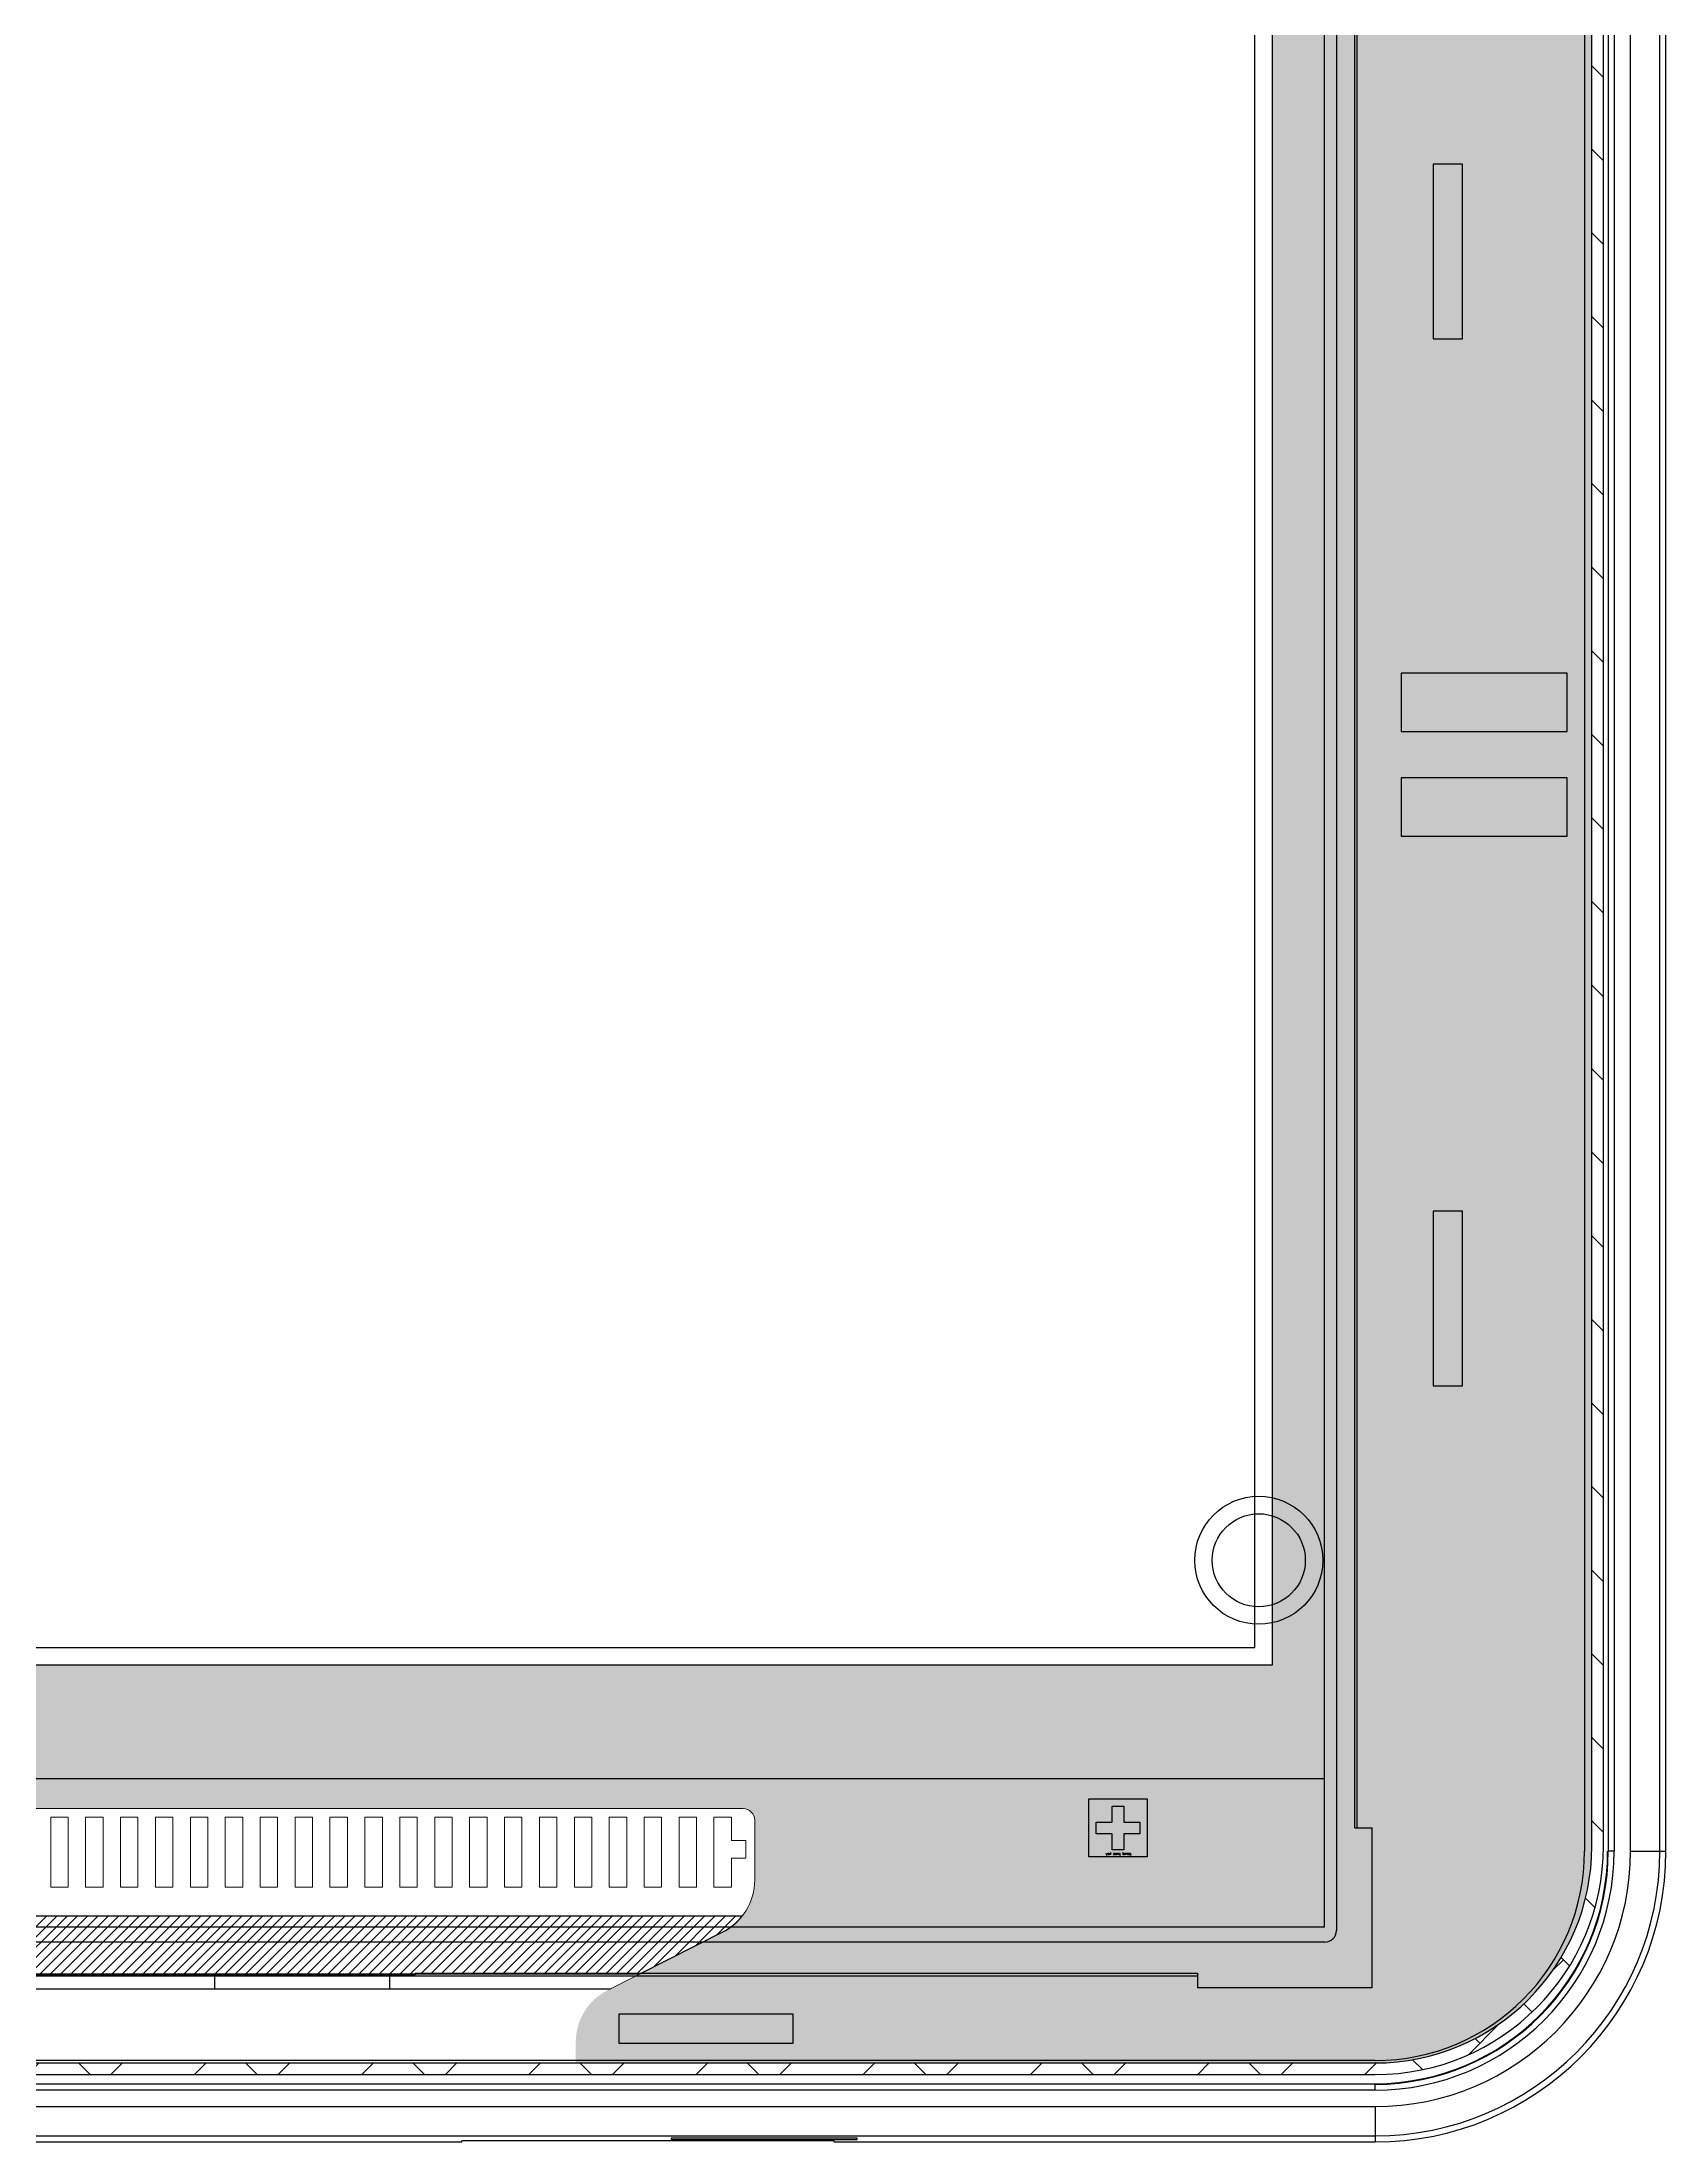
# Model space of a CAD drawing. Header units: millimetres. Extents: x 0 to 709, y 0 to 297.
# Drawn here: x 681.23 to 709.14, y 75.65 to 111.75 of the extents above; entities that cross this region are included whole.
import ezdxf

# ---------------------------------------------------------------- set-up
doc = ezdxf.new("R2010")
doc.units = ezdxf.units.MM
doc.header["$LTSCALE"] = 23.1
doc.layers.get('0').update_dxf_attribs({"linetype": 'CONTINUOUS'})
for name, color, linetype in [('Baseline.drawing', 10, 'CONTINUOUS'), ('CF_line.drawing', 12, 'CONTINUOUS'), ('DIM', 3, 'CONTINUOUS'), ('DS', 44, 'CONTINUOUS'), ('GATE.drawing', 13, 'CONTINUOUS'), ('TFT_line.drawing', 11, 'CONTINUOUS'), ('保护膜', 5, 'CONTINUOUS')]:
    doc.layers.add(name, color=color, linetype=linetype)
doc.layers.add('FPC', color=30, linetype='CONTINUOUS', lineweight=0)
doc.styles.add('W0$254', font='simplex', dxfattribs={"width": 0.75})

# ---------------------------------------------------------------- blocks, each defined once
blk = doc.blocks.new('mark_panel_proc_key')
at = {"linetype": 'Continuous'}
h = blk.add_hatch(color=3, dxfattribs=at)
h.dxf.hatch_style = 1
h.paths.add_polyline_path([(0.125, 0.6), (0.125, 0.4), (0.4, 0.4), (0.4, 0.125), (0.6, 0.125), (0.6, 0.4), (0.875, 0.4), (0.875, 0.6), (0.6, 0.6), (0.6, 0.875), (0.4, 0.875), (0.4, 0.6)])
at = {"layer": 'GATE.drawing'}
blk.add_lwpolyline([(0.875, 0.6), (0.6, 0.6), (0.6, 0.875), (0.4, 0.875), (0.4, 0.6), (0.125, 0.6), (0.125, 0.4), (0.4, 0.4), (0.4, 0.125), (0.6, 0.125), (0.6, 0.4), (0.875, 0.4), (0.875, 0.6)], close=True, dxfattribs=at)
at = {"layer": 'TFT_line.drawing', "color": 0}
blk.add_lwpolyline([(0, 0), (1, 0), (1, 1), (0, 1), (0, 0)], close=True, dxfattribs=at)
at = {"layer": 'TFT_line.drawing', "insert": (0.493, 0.05165), "char_height": 0.05, "width": 0.55953, "attachment_point": 5, "style": 'W0$254'}
blk.add_mtext('panel proc key', dxfattribs=at)
blk = doc.blocks.new('plg_com')
blk.add_blockref('mark_panel_proc_key', (3.05, 1.2))
blk = doc.blocks.new('plg_right')
at = {"xscale": -1}
blk.add_blockref('plg_com', (0, 0.01697), dxfattribs=at)
blk = doc.blocks.new('fasf')
at = {"layer": 'Baseline.drawing', "color": 4}
blk.add_lwpolyline([(4599.856815386327, -522.0123119264283), (4671.712815386327, -522.0123119264283), (4671.712815386327, -451.8363119264283), (4599.856815386327, -451.8363119264283), (4599.856815386327, -522.0123119264283)], close=True, dxfattribs=at)
at = {"layer": 'CF_line.drawing', "color": 4}
blk.add_lwpolyline([(4598.656815386327, -524.2623119264283), (4672.912815386327, -524.2623119264283), (4672.912815386327, -450.6363119264283), (4598.656815386327, -450.6363119264283), (4598.656815386327, -524.2623119264283)], close=True, dxfattribs=at)
at = {"layer": 'TFT_line.drawing', "color": 4}
blk.add_lwpolyline([(4598.656815386327, -526.8123119264284), (4672.912815386327, -526.8123119264284), (4672.912815386327, -450.6363119264283), (4598.656815386327, -450.6363119264283), (4598.656815386327, -526.8123119264284)], close=True, dxfattribs=at)
at = {"color": 4}
blk.add_blockref('plg_right', (4672.912815386328, -526.8292819264284), dxfattribs=at)

msp = doc.modelspace()

# ---------------------------------------------------------------- hatches: boundary and pattern name
at = {"linetype": 'ByBlock'}
h = msp.add_hatch(dxfattribs=at)
h.set_pattern_fill('AR-HBONE', color=256, scale=0.01)
h.set_pattern_definition([(45, (-14223.55447783876, 3305.209328596313), (0, 1.436840979371065), [3.048, -1.016]), (135, (-14222.83605783876, 3305.927748596313), (1.4210854715202e-16, 1.436840979371065), [3.048, -1.016])])
h.paths.add_polyline_path([(708.0682988627996, 156.7335231613227, 0.4142135623730933), (704.1432988627989, 160.6585231613233), (628.1432988627987, 160.6585231613238, 0.4142135623730974), (624.2182988627992, 156.7335231613243), (624.2182988627992, 80.7335231613236, 0.414213562373093), (628.1432988627989, 76.80852316132388), (704.1432988627992, 76.80852316132342, 0.4142135623730969), (708.0682988627996, 80.73352316132383)])
h.paths.add_polyline_path([(707.8682988627988, 80.73352316132387, -0.4142135623730965), (704.1432988627981, 77.00852316132324), (628.1432988627978, 77.0085231613237, -0.4142135623730924), (624.4182988627981, 80.73352316132342), (624.4182988627981, 156.7335231613242, -0.4142135623730975), (628.1432988627979, 160.458523161324), (704.1432988627982, 160.4585231613235, -0.4142135623730933), (707.8682988627988, 156.7335231613229)], flags=16)
h.paths.add_polyline_path([(702.3752988627984, 83.84965298142407), (629.9192988627965, 83.84965298142407), (629.9192988627965, 154.6256529814239), (702.3752988627984, 154.6256529814239)], flags=0)
h.paths.add_polyline_path([(693.4792120909915, 81.18152316132472), (693.4792120909933, 80.15443358307289, -0.2826664897862923), (692.9310976061968, 79.26235764395531), (691.5051690484706, 78.5400464227958), (679.1000417227297, 78.5400464227958), (677.75778400176, 79.25755947411187, -0.1070112936570022), (677.4352297476398, 79.53152316132474, -0.1648351467981754), (677.2292120909914, 80.13946397953488), (677.2292120909915, 81.1815231613244, -0.4142135623730638), (677.4292120909922, 81.3815231613251), (693.2792120909908, 81.3815231613251, -0.4142135623725836)], flags=0)
h.paths.add_polyline_path([(693.07921209099, 81.23152316132456), (693.07921209099, 80.83152316132492), (693.32921209099, 80.83152316132492), (693.32921209099, 80.53152316132474), (693.07921209099, 80.53152316132474), (693.07921209099, 80.03152316132474), (692.7792120909908, 80.03152316132474), (692.7792120909908, 81.23152316132456)], flags=0)
h.paths.add_polyline_path([(692.4792120909915, 81.23152316132456), (692.4792120909915, 80.03152316132474), (692.1792120909922, 80.03152316132474), (692.1792120909922, 81.23152316132456)], flags=0)
h.paths.add_polyline_path([(691.879212090993, 81.23152316132456), (691.879212090993, 80.03152316132474), (691.57921209099, 80.03152316132474), (691.57921209099, 81.23152316132456)], flags=0)
h.paths.add_polyline_path([(691.2792120909908, 81.23152316132456), (691.2792120909908, 80.03152316132474), (690.9792120909915, 80.03152316132474), (690.9792120909915, 81.23152316132456)], flags=0)
h.paths.add_polyline_path([(690.6792120909922, 81.23152316132456), (690.6792120909922, 80.03152316132474), (690.379212090993, 80.03152316132474), (690.379212090993, 81.23152316132456)], flags=0)
h.paths.add_polyline_path([(690.0792120909937, 81.23152316132456), (690.0792120909937, 80.03152316132474), (689.7792120909908, 80.03152316132474), (689.7792120909908, 81.23152316132456)], flags=0)
h.paths.add_polyline_path([(689.4792120909915, 81.23152316132456), (689.4792120909915, 80.03152316132474), (689.1792120909922, 80.03152316132474), (689.1792120909922, 81.23152316132456)], flags=0)
h.paths.add_polyline_path([(688.879212090993, 81.23152316132456), (688.879212090993, 80.03152316132474), (688.57921209099, 80.03152316132474), (688.57921209099, 81.23152316132456)], flags=0)
h.paths.add_polyline_path([(688.2792120909908, 81.23152316132456), (688.2792120909908, 80.03152316132474), (687.9792120909915, 80.03152316132474), (687.9792120909915, 81.23152316132456)], flags=0)
h.paths.add_polyline_path([(687.6792120909922, 81.23152316132456), (687.6792120909922, 80.03152316132474), (687.379212090993, 80.03152316132474), (687.379212090993, 81.23152316132456)], flags=0)
h.paths.add_polyline_path([(687.0792120909937, 81.23152316132456), (687.0792120909937, 80.03152316132474), (686.7792120909908, 80.03152316132474), (686.7792120909908, 81.23152316132456)], flags=0)
h.paths.add_polyline_path([(686.4792120909915, 81.23152316132456), (686.4792120909915, 80.03152316132474), (686.1792120909922, 80.03152316132474), (686.1792120909922, 81.23152316132456)], flags=0)
h.paths.add_polyline_path([(685.879212090993, 81.23152316132456), (685.879212090993, 80.03152316132474), (685.57921209099, 80.03152316132474), (685.57921209099, 81.23152316132456)], flags=0)
h.paths.add_polyline_path([(685.2792120909908, 81.23152316132456), (685.2792120909908, 80.03152316132474), (684.9792120909915, 80.03152316132474), (684.9792120909915, 81.23152316132456)], flags=0)
h.paths.add_polyline_path([(684.6792120909922, 81.23152316132456), (684.6792120909922, 80.03152316132474), (684.379212090993, 80.03152316132474), (684.379212090993, 81.23152316132456)], flags=0)
h.paths.add_polyline_path([(684.0792120909937, 81.23152316132456), (684.0792120909937, 80.03152316132474), (683.7792120909908, 80.03152316132474), (683.7792120909908, 81.23152316132456)], flags=0)
h.paths.add_polyline_path([(683.4792120909915, 81.23152316132456), (683.4792120909915, 80.03152316132474), (683.1792120909922, 80.03152316132474), (683.1792120909922, 81.23152316132456)], flags=0)
h.paths.add_polyline_path([(682.879212090993, 81.23152316132456), (682.879212090993, 80.03152316132474), (682.57921209099, 80.03152316132474), (682.57921209099, 81.23152316132456)], flags=0)
h.paths.add_polyline_path([(682.2792120909908, 81.23152316132456), (682.2792120909908, 80.03152316132474), (681.9792120909915, 80.03152316132474), (681.9792120909915, 81.23152316132456)], flags=0)
h.paths.add_polyline_path([(681.6792120909922, 81.23152316132456), (681.6792120909922, 80.03152316132474), (681.379212090993, 80.03152316132474), (681.379212090993, 81.23152316132456)], flags=0)
h.paths.add_polyline_path([(681.0792120909937, 81.23152316132456), (681.0792120909937, 80.03152316132474), (680.7792120909908, 80.03152316132474), (680.7792120909908, 81.23152316132456)], flags=0)
h.paths.add_polyline_path([(680.4792120909915, 81.23152316132456), (680.4792120909915, 80.03152316132474), (680.1792120909922, 80.03152316132474), (680.1792120909922, 81.23152316132456)], flags=0)
h.paths.add_polyline_path([(679.879212090993, 81.23152316132456), (679.879212090993, 80.03152316132474), (679.57921209099, 80.03152316132474), (679.57921209099, 81.23152316132456)], flags=0)
h.paths.add_polyline_path([(679.2792120909908, 81.23152316132456), (679.2792120909908, 80.03152316132474), (678.9792120909915, 80.03152316132474), (678.9792120909915, 81.23152316132456)], flags=0)
h.paths.add_polyline_path([(678.6792120909922, 81.23152316132456), (678.6792120909922, 80.03152316132474), (678.3792120909893, 80.03152316132474), (678.3792120909893, 81.23152316132456)], flags=0)
h.paths.add_polyline_path([(678.0792120909937, 81.23152316132456), (678.0792120909937, 80.03152316132474), (677.7792120909908, 80.03152316132474), (677.7792120909908, 80.53152316132474), (677.5292120909908, 80.53152316132474), (677.5292120909908, 80.83152316132492), (677.7792120909908, 80.83152316132492), (677.7792120909908, 81.23152316132456)], flags=0)
h = msp.add_hatch(dxfattribs=at)
h.set_pattern_fill('ANGLE', color=8, scale=0.1)
h.set_pattern_definition([(0, (0, 0), (0, 0.6985000000000001), [0.508, -0.1905]), (90, (0, 0), (-0.6985000000000001, 4.277078946022132e-17), [0.508, -0.1905])])
edge = h.paths.add_edge_path()
edge.add_arc((704.1432988627967, 156.7335231613222), 3.725000000002183, 6.994658778666809e-12, 89.99999999997203)
edge.add_line((704.1432988627985, 160.4585231613235), (628.1432988627985, 160.458523161324))
edge.add_arc((628.1432988627985, 156.7335231613241), 3.724999999999909, 90, 180)
edge.add_line((624.4182988627981, 156.7335231613241), (624.4182988627981, 80.7335231613236))
edge.add_arc((628.1432988627985, 80.73352316132406), 3.725000000000364, 180.000000000007, 270)
edge.add_line((628.1432988627985, 77.0085231613237), (680.4042120909908, 77.00852316132324))
edge.add_line((680.4042120909908, 77.00852316132324), (680.4042120909944, 77.24354045363253))
edge.add_arc((679.4042120909944, 77.24354045363026), 1, 1.302755197527456e-10, 61.87296310880076)
edge.add_line((679.8756401802275, 78.12544495905178), (677.7577840017602, 79.25755947411227))
edge.add_arc((678.2292120909933, 80.13946397953515), 1.000000000001567, 217.4407591831748, 241.8729631088376, ccw=False)
edge.add_arc((678.2292120909915, 80.13946397953515), 1.000000000000277, 180.0000000000261, 217.4407591832382, ccw=False)
edge.add_line((677.2292120909915, 80.1394639795347), (677.2292120909915, 81.18152316132438))
edge.add_arc((677.4292120909922, 81.18152316132438), 0.2000000000007276, 90, 180, ccw=False)
edge.add_line((677.4292120909922, 81.3815231613251), (693.2792120909908, 81.3815231613251))
edge.add_arc((693.2792120909908, 81.18152316132438), 0.2000000000007276, 1.3028511602897197e-10, 90, ccw=False)
edge.add_line((693.4792120909915, 81.18152316132483), (693.4792120909933, 80.15443358307294))
edge.add_arc((692.4792120909951, 80.15443358307022), 0.999999999998181, -63.135278851498924, 1.5631940186722204e-10, ccw=False)
edge.add_line((692.931097606197, 79.26235764395534), (691.5051690484706, 78.5400464227958))
edge.add_line((691.5051690484706, 78.5400464227958), (690.9523265757944, 78.26000131156962))
edge.add_arc((691.4042120909999, 77.36792537245339), 1.000000000001332, 116.8647211486517, 179.9999999999479)
edge.add_line((690.404212090998, 77.3679253724543), (690.404212090998, 77.00852316132324))
edge.add_line((690.404212090998, 77.00852316132324), (704.1432988627985, 77.00852316132324))
edge.add_arc((704.1432988627967, 80.73352316132497), 3.725000000001728, 270.000000000028, 359.999999999986)
edge.add_line((707.8682988627988, 80.73352316132406), (707.8682988627988, 156.7335231613227))
h.paths.add_polyline_path([(702.3752988627984, 83.84965298142407), (629.9192988627965, 83.84965298142407), (629.9192988627965, 154.6256529814239), (702.3752988627984, 154.6256529814239)], flags=16)
at = {"layer": 'DS'}
h = msp.add_hatch(dxfattribs=at)
h.set_pattern_fill('ANSI31', color=30, style=0)
h.set_pattern_definition([(45.00000000000001, (-3299.995264449213, 653.9429346796303), (-0.08838834764831843, 0.08838834764831845), [])])
edge = h.paths.add_edge_path()
edge.add_line((693.2615052626861, 79.53152316132474), (677.4352297476398, 79.53152316132474))
edge.add_arc((678.2292120909923, 80.13946397953282), 0.9999999999994921, 217.4407591831044, 241.8729631087222)
edge.add_line((677.7577840017584, 79.25755947411272), (679.1000417227297, 78.5400464227958))
edge.add_line((679.1000417227297, 78.5400464227958), (691.5051690484706, 78.5400464227958))
edge.add_line((691.5051690484706, 78.5400464227958), (692.9310976061934, 79.26235764395534))
edge.add_arc((692.4792120909924, 80.15443358307317), 1.000000000000697, 296.8647211483781, 321.4710182162655)

# ---------------------------------------------------------------- linework, layer by layer
at = {"color": 7, "linetype": 'Continuous'}
for p, q in [((707.7432988627985, 156.6502250214236), (707.7432988627985, 80.65022502142355)), ((708.1515970026985, 156.6502250214236), (708.1515970026985, 80.65022502142355)), ((708.2515931949985, 156.6502250214236), (708.2515931949985, 80.65022502142355)), ((708.5337766719985, 80.65022502142355), (708.5337766719985, 156.6502250214236)), ((709.0381399396985, 80.65022502142355), (709.0381399396985, 156.6502250214236)), ((709.1432988627985, 80.65022502142355), (709.1432988627985, 156.6502250214236)), ((703.7932988627985, 81.05022502142356), (703.7932988627985, 152.9502250214236)), ((703.8378092782984, 81.05022502142356), (703.8378092782984, 152.9502250214236)), ((705.6432988627985, 109.6502250214236), (705.1432988627985, 109.6502250214236)), ((705.1432988627985, 109.6502250214236), (705.1432988627985, 106.6502250214236)), ((705.6432988627985, 106.6502250214236), (705.6432988627985, 109.6502250214236)), ((705.1432988627985, 106.6502250214236), (705.6432988627985, 106.6502250214236)), ((707.4432988627984, 100.9002250214236), (704.5932988627985, 100.9002250214236)), ((704.5932988627985, 100.9002250214236), (704.5932988627985, 99.90022502142355)), ((707.4432988627984, 99.90022502142355), (707.4432988627984, 100.9002250214236)), ((704.5932988627985, 99.90022502142355), (707.4432988627984, 99.90022502142355)), ((707.4432988627984, 99.10022502142355), (704.5932988627985, 99.10022502142355)), ((704.5932988627985, 99.10022502142355), (704.5932988627985, 98.10022502142355)), ((707.4432988627984, 98.10022502142355), (707.4432988627984, 99.10022502142355)), ((704.5932988627985, 98.10022502142355), (707.4432988627984, 98.10022502142355)), ((705.6432988627985, 91.65022502142355), (705.1432988627985, 91.65022502142355)), ((705.1432988627985, 91.65022502142355), (705.1432988627985, 88.65022502142355)), ((705.6432988627985, 88.65022502142355), (705.6432988627985, 91.65022502142355)), ((705.1432988627985, 88.65022502142355), (705.6432988627985, 88.65022502142355)), ((703.7932988627985, 81.05022502142356), (704.0932988627985, 81.05022502142356)), ((704.0932988627985, 78.30022502142356), (704.0932988627985, 81.05022502142356)), ((708.2515931949985, 80.65022502142355), (708.1515970026985, 80.65022503332357)), ((708.5337766719985, 80.65022502142355), (709.1432988627985, 80.65022502142355)), ((631.1932988627984, 78.50574507152356), (701.0932988627985, 78.50574507152356)), ((687.6432988627985, 78.52581839612355), (679.4432988627984, 78.52581839612355)), ((687.6432988627985, 78.55025548702355), (701.0932988627985, 78.55025548702355)), ((687.6432988627985, 78.55025548702355), (687.6432988627985, 78.52581839612355)), ((701.0932988627985, 78.55025548702355), (701.0932988627985, 78.30022502142356)), ((704.0932988627985, 78.30022502142356), (701.0932988627985, 78.30022502142356)), ((694.1432988627985, 77.85022502142355), (691.1432988627985, 77.85022502142355)), ((691.1432988627985, 77.85022502142355), (691.1432988627985, 77.35022502142355)), ((694.1432988627985, 77.35022502142355), (694.1432988627985, 77.85022502142355)), ((691.1432988627985, 77.35022502142355), (694.1432988627985, 77.35022502142355)), ((704.1432988627985, 77.05022502142356), (628.1432988627985, 77.05022502142356)), ((704.1432988627985, 76.54193068922356), (628.1432988627985, 76.54193068922356)), ((704.1432988627985, 76.54193068922356), (704.1432988627985, 76.64192688152356)), ((628.1432988627985, 76.25974721222356), (704.1432988627985, 76.25974721222356)), ((704.1432988627985, 76.25974721222356), (704.1432988627985, 75.65022502142355)), ((628.1432988627985, 75.75538394442356), (704.1432988627985, 75.75538394442356)), ((643.8432988627985, 75.65022502142355), (688.4432988627984, 75.65022502142355)), ((694.8432988627985, 75.66855144382355), (688.4432988627984, 75.66855144382355)), ((688.4432988627984, 75.65022502142355), (688.4432988627984, 75.66855144382355)), ((695.2432988627985, 75.71873093362356), (692.0432988627985, 75.71873093362356)), ((692.0432988627985, 75.71873093362356), (692.0432988627985, 75.69080495662357)), ((692.0432988627985, 75.69080495662357), (695.2432988627985, 75.69080495662357)), ((694.8432988627985, 75.65022502142355), (694.8432988627985, 75.66855144382355)), ((694.8432988627985, 75.65022502142355), (704.1432988627985, 75.65022502142355)), ((695.2432988627985, 75.69080495662357), (695.2432988627985, 75.71873093362356))]:
    msp.add_line(p, q, dxfattribs=at)
at = {"color": 0}
for p, q in [((703.4772988627992, 155.425652981425), (703.4772988627992, 79.28565298142559)), ((703.2772988627985, 79.08565298142486), (629.0172988627983, 79.08565298142486))]:
    msp.add_line(p, q, dxfattribs=at)
at = {"color": 30}
msp.add_line((655.18516659914, 78.28565298142486), (691.002966033591, 78.28565298142486), dxfattribs=at)
at = {"color": 5, "linetype": 'Continuous'}
msp.add_line((704.1432988627985, 76.64192688152356), (628.1432988627985, 76.64192688152356), dxfattribs=at)
msp.add_lwpolyline([(624.2182988627992, 80.73352316132406, 0.414213562373095), (628.1432988627985, 76.80852316132388), (704.1432988627985, 76.80852316132342, 0.414213562373095), (708.0682988627996, 80.73352316132315), (708.0682988627996, 156.7335231613231, 0.414213562373095), (704.1432988627985, 160.6585231613233), (628.1432988627985, 160.6585231613238, 0.414213562373095), (624.2182988627992, 156.7335231613241)], format="xyb", close=True, dxfattribs=at)
at = {"color": 8, "linetype": 'Continuous'}
msp.add_lwpolyline([(629.9192988627965, 154.6256529814239), (702.3752988627984, 154.6256529814239), (702.3752988627984, 83.84965298142407), (629.9192988627965, 83.84965298142407)], close=True, dxfattribs=at)
at = {"color": 7, "linetype": 'Continuous'}
for radius in [1.1, 0.8]:
    msp.add_circle((702.1432988627985, 85.65022502142355), radius, dxfattribs=at)
for radius in [5, 4.894841077, 4.3904778092, 4.1082943322, 4.0082981399, 3.9973819397, 3.6]:
    msp.add_arc((704.1432988627985, 80.65022502142355), radius, 270, 0, dxfattribs=at)
at = {"color": 0}
msp.add_arc((703.2772988627985, 79.28565298142559), 0.200000000000273, 269.9999999998957, 359.9999999997916, dxfattribs=at)
at = {"layer": 'DS', "color": 30}
msp.add_lwpolyline([(693.2615052626861, 79.53152316132474), (677.4352297476398, 79.53152316132474, 0.1070112936565448), (677.7577840017584, 79.25755947411272), (679.1000417227297, 78.5400464227958), (691.5051690484706, 78.5400464227958), (692.9310976061934, 79.26235764395534, 0.1077796796780884)], format="xyb", close=True, dxfattribs=at)
msp.add_lwpolyline([(684.20161363429, 78.28565298142486), (684.20161363429, 78.5400464227958), (687.20161363429, 78.5400464227958), (687.20161363429, 78.28565298142486)], dxfattribs=at)
at = {"layer": 'FPC', "color": 30, "linetype": 'Continuous'}
for p, q in [((677.4292120909922, 81.3815231613251), (693.2792120909908, 81.3815231613251)), ((693.4792120909915, 81.18152316132438), (693.4792120909933, 80.15443358307203)), ((692.9310976061952, 79.26235764395534), (691.002966033591, 78.28565298142486))]:
    msp.add_line(p, q, dxfattribs=at)
at = {"layer": 'FPC', "color": 30}
for points in [[(681.6792120909922, 81.23152316132456), (681.6792120909922, 80.03152316132474), (681.379212090993, 80.03152316132474), (681.379212090993, 81.23152316132456)], [(682.2792120909908, 81.23152316132456), (682.2792120909908, 80.03152316132474), (681.9792120909915, 80.03152316132474), (681.9792120909915, 81.23152316132456)], [(682.879212090993, 81.23152316132456), (682.879212090993, 80.03152316132474), (682.57921209099, 80.03152316132474), (682.57921209099, 81.23152316132456)], [(683.4792120909915, 81.23152316132456), (683.4792120909915, 80.03152316132474), (683.1792120909922, 80.03152316132474), (683.1792120909922, 81.23152316132456)], [(684.0792120909937, 81.23152316132456), (684.0792120909937, 80.03152316132474), (683.7792120909908, 80.03152316132474), (683.7792120909908, 81.23152316132456)], [(684.6792120909922, 81.23152316132456), (684.6792120909922, 80.03152316132474), (684.379212090993, 80.03152316132474), (684.379212090993, 81.23152316132456)], [(685.2792120909908, 81.23152316132456), (685.2792120909908, 80.03152316132474), (684.9792120909915, 80.03152316132474), (684.9792120909915, 81.23152316132456)], [(685.879212090993, 81.23152316132456), (685.879212090993, 80.03152316132474), (685.57921209099, 80.03152316132474), (685.57921209099, 81.23152316132456)], [(686.4792120909915, 81.23152316132456), (686.4792120909915, 80.03152316132474), (686.1792120909922, 80.03152316132474), (686.1792120909922, 81.23152316132456)], [(687.0792120909937, 81.23152316132456), (687.0792120909937, 80.03152316132474), (686.7792120909908, 80.03152316132474), (686.7792120909908, 81.23152316132456)], [(687.6792120909922, 81.23152316132456), (687.6792120909922, 80.03152316132474), (687.379212090993, 80.03152316132474), (687.379212090993, 81.23152316132456)], [(688.2792120909908, 81.23152316132456), (688.2792120909908, 80.03152316132474), (687.9792120909915, 80.03152316132474), (687.9792120909915, 81.23152316132456)], [(688.879212090993, 81.23152316132456), (688.879212090993, 80.03152316132474), (688.57921209099, 80.03152316132474), (688.57921209099, 81.23152316132456)], [(689.4792120909915, 81.23152316132456), (689.4792120909915, 80.03152316132474), (689.1792120909922, 80.03152316132474), (689.1792120909922, 81.23152316132456)], [(690.0792120909937, 81.23152316132456), (690.0792120909937, 80.03152316132474), (689.7792120909908, 80.03152316132474), (689.7792120909908, 81.23152316132456)], [(690.6792120909922, 81.23152316132456), (690.6792120909922, 80.03152316132474), (690.379212090993, 80.03152316132474), (690.379212090993, 81.23152316132456)], [(691.2792120909908, 81.23152316132456), (691.2792120909908, 80.03152316132474), (690.9792120909915, 80.03152316132474), (690.9792120909915, 81.23152316132456)], [(691.879212090993, 81.23152316132456), (691.879212090993, 80.03152316132474), (691.57921209099, 80.03152316132474), (691.57921209099, 81.23152316132456)], [(692.4792120909915, 81.23152316132456), (692.4792120909915, 80.03152316132474), (692.1792120909922, 80.03152316132474), (692.1792120909922, 81.23152316132456)], [(693.32921209099, 80.83152316132492), (693.32921209099, 80.53152316132474), (693.07921209099, 80.53152316132474), (693.07921209099, 80.03152316132474), (692.7792120909908, 80.03152316132474), (692.7792120909908, 81.23152316132456), (693.07921209099, 81.23152316132456), (693.07921209099, 80.83152316132492)]]:
    msp.add_lwpolyline(points, close=True, dxfattribs=at)
at = {"layer": 'FPC', "color": 30, "linetype": 'Continuous'}
for centre, radius, start, end in [((693.2792120909908, 81.18152316132438), 0.2000000000007276, 2.08440831604393e-10, 90), ((692.4792120909933, 80.15443358307112), 1, 296.8647211484566, 0)]:
    msp.add_arc(centre, radius, start, end, dxfattribs=at)
at = {"layer": '保护膜', "color": 0, "linetype": 'Continuous'}
msp.add_lwpolyline([(624.4182988627981, 80.73352316132406, 0.4142135623731952), (628.1432988627985, 77.0085231613237), (704.1432988627985, 77.00852316132324, 0.4142135623730522), (707.8682988627988, 80.7335231613236), (707.8682988627988, 156.7335231613231, 0.4142135623730522), (704.1432988627985, 160.4585231613235), (628.1432988627985, 160.458523161324, 0.4142135623731594), (624.4182988627981, 156.7335231613241)], format="xyb", close=True, dxfattribs=at)

# ---------------------------------------------------------------- block references
at = {"layer": 'DIM', "color": 0}
msp.add_blockref('fasf', (-3969.637516523529, 606.1619649078523), dxfattribs=at)

doc.saveas('drawing.dxf')
